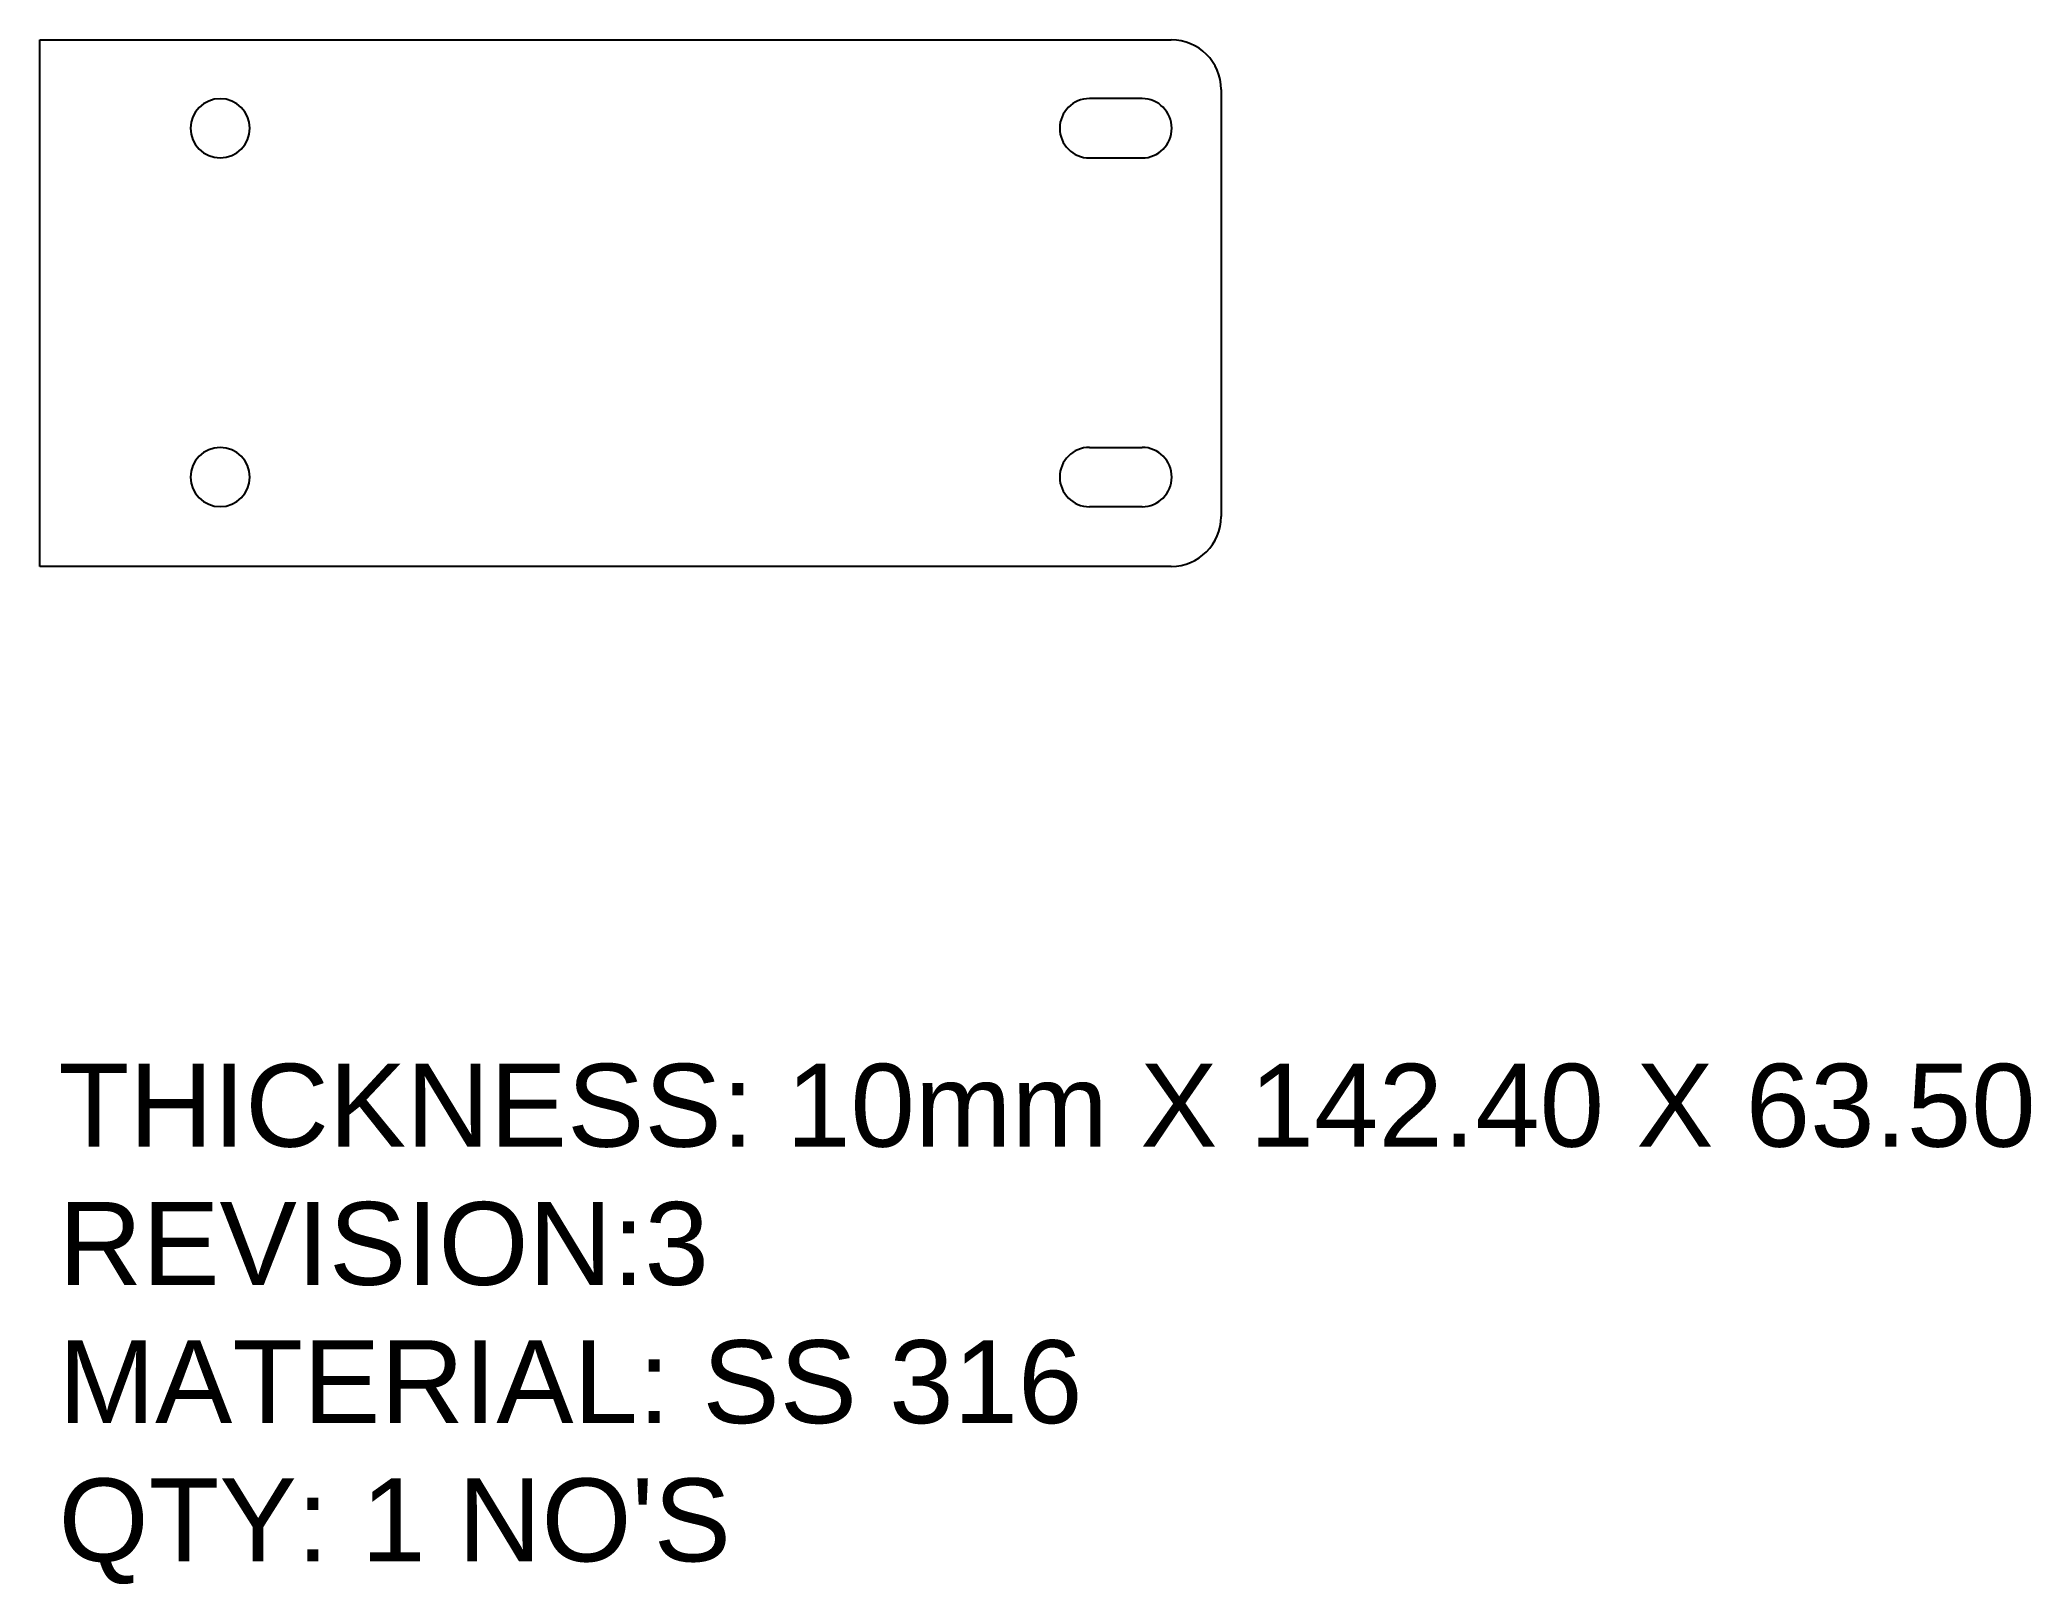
# Model space of a CAD drawing. Header units: inches. Extents: x 615 to 855, y 218 to 404.
import ezdxf

# ---------------------------------------------------------------- set-up
doc = ezdxf.new("R2010")
doc.units = ezdxf.units.IN
doc.header["$MEASUREMENT"] = 0
doc.layers.add('LaserCutting', color=3, linetype='Continuous')

msp = doc.modelspace()

# ---------------------------------------------------------------- linework, layer by layer
at = {"layer": 'LaserCutting'}
for p, q in [((614.53, 404.48), (750.93, 404.48)), ((614.53, 340.98), (614.53, 404.48)), ((747.41, 397.39), (741.06, 397.39)), ((756.93, 398.48), (756.93, 346.98)), ((741.06, 390.23), (747.41, 390.23)), ((741.06, 355.33), (747.41, 355.33)), ((747.41, 348.17), (741.06, 348.17)), ((750.93, 340.98), (614.53, 340.98))]:
    msp.add_line(p, q, dxfattribs=at)
for centre, radius, start, end in [((750.93, 398.48), 6, 0, 90), ((636.28, 393.81), 3.57, 360, 180), ((741.06, 393.81), 3.58, 90, 270), ((747.41, 393.81), 3.58, 270, 90), ((636.28, 393.81), 3.57, 180, 0), ((636.28, 351.75), 3.57, 360, 180), ((741.06, 351.75), 3.58, 90, 270), ((747.41, 351.75), 3.58, 270, 90), ((636.28, 351.75), 3.57, 180, 0), ((750.93, 346.98), 6, 270, 0)]:
    msp.add_arc(centre, radius, start, end, dxfattribs=at)

# ---------------------------------------------------------------- texts
at = {"layer": 'LaserCutting', "insert": (616.79, 280.99), "char_height": 10, "attachment_point": 1}
msp.add_mtext_dynamic_manual_height_columns("{\\fArial|b0|i0|c0|p34;THICKNESS: 10mm X 142.40 X 63.50\\PREVISION:3\\PMATERIAL: SS 316\\PQTY: 1 NO'S}", width=492.8563, gutter_width=1, heights=[0], dxfattribs=at)

doc.saveas('drawing.dxf')
